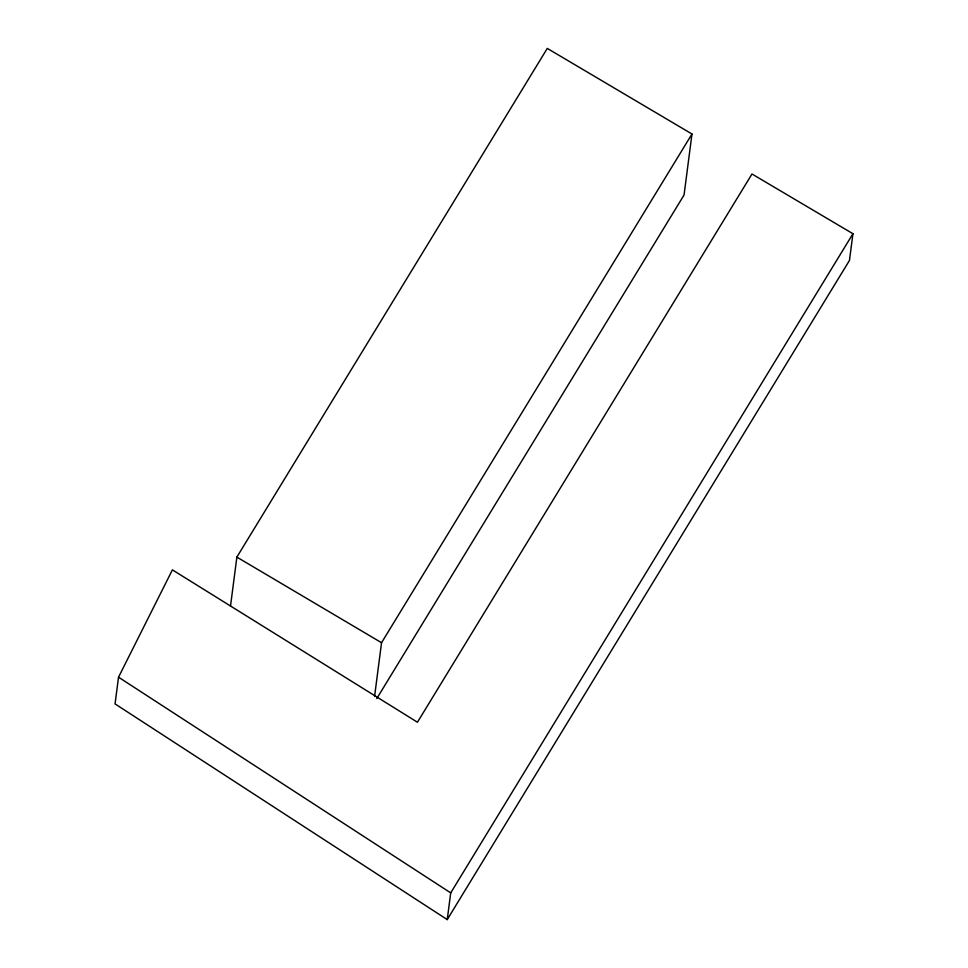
<?xml version="1.0" encoding="UTF-8"?>
<svg xmlns="http://www.w3.org/2000/svg" width="968" height="968" viewBox="0 0 968 968"><rect width="100%" height="100%" fill="white"/><g stroke="black" fill="none" stroke-linecap="round" stroke-linejoin="round"><path stroke-width="1.45" d="M118.532 677.189L115.059 703.905L447.24 919.6L849.468 260.44L852.941 233.724L751.991 173.998L417.45 722.237L172.401 569.874L118.532 677.189L450.713 892.883L447.24 919.6M230.493 606.222L236.87 557.108L547.283 48.4L691.975 134.007L684.049 195.016L376.77 698.581M374.592 696.295L381.549 642.716L691.975 134.007M450.713 892.883L852.941 233.724M236.87 557.108L381.549 642.716"/></g></svg>
